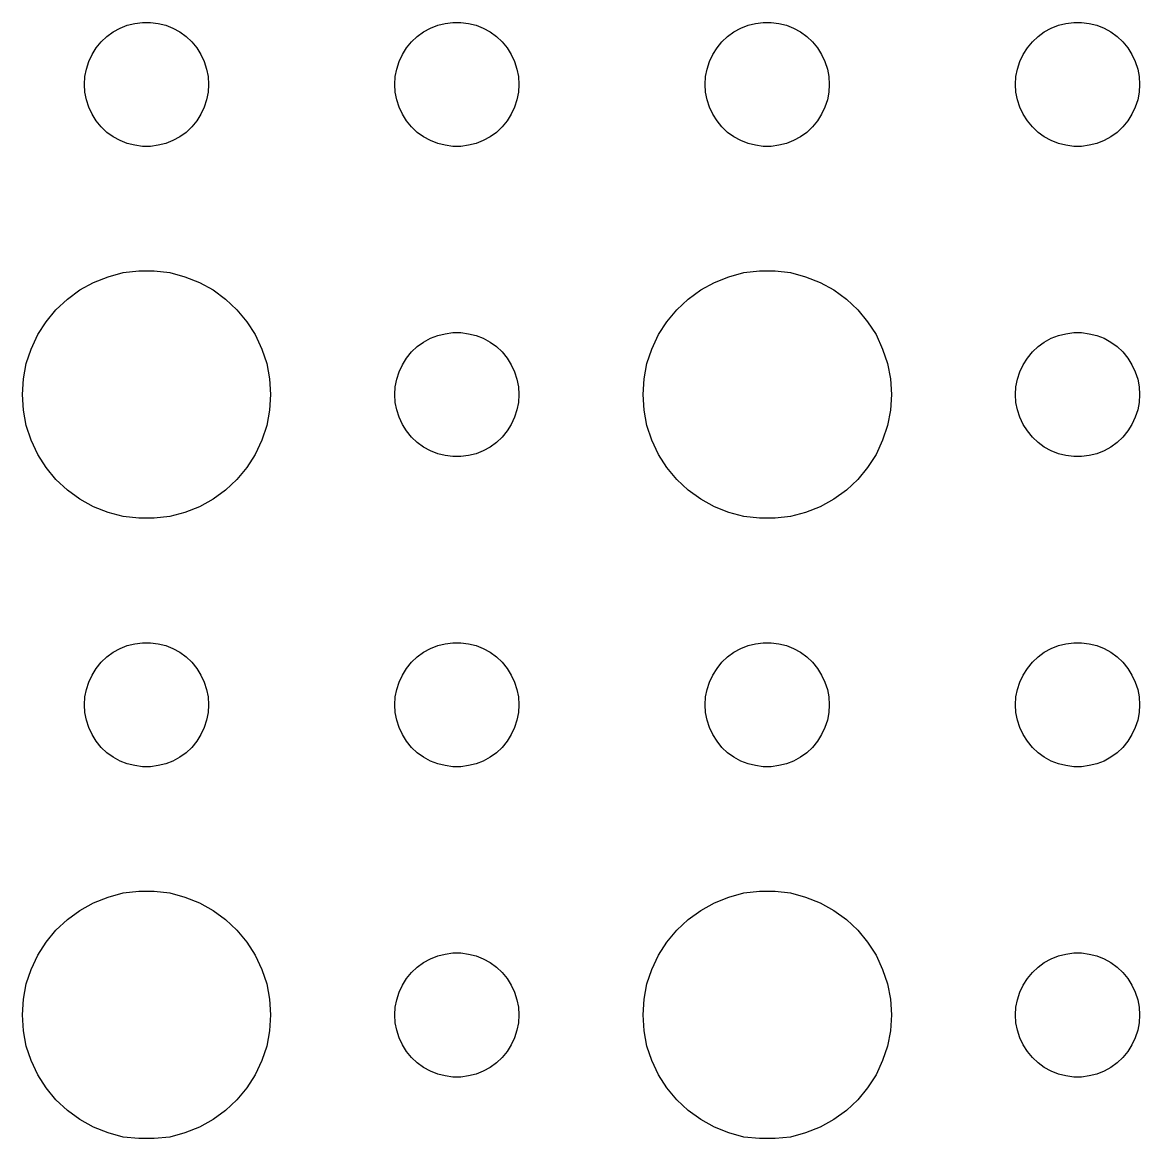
# Model space of a CAD drawing. Header units: metres. Extents: x -134 to 134, y 518 to 1078.
# Drawn here: x -100.5 to -73.5, y 1023.01 to 1050 of the extents above; entities that cross this region are included whole.
import ezdxf

# ---------------------------------------------------------------- set-up
doc = ezdxf.new("R2010")
doc.units = ezdxf.units.M

msp = doc.modelspace()

# ---------------------------------------------------------------- linework, layer by layer
for p, q in [((-98.4561, 1049.66), (-98.3037, 1049.77)), ((-98.3037, 1049.77), (-98.1387, 1049.86)), ((-98.1387, 1049.86), (-97.9635, 1049.93)), ((-97.9635, 1049.93), (-97.7811, 1049.97)), ((-97.7811, 1049.97), (-97.5942, 1050)), ((-97.5942, 1050), (-97.4058, 1050)), ((-97.4058, 1050), (-97.2189, 1049.97)), ((-97.2189, 1049.97), (-97.0365, 1049.93)), ((-97.0365, 1049.93), (-96.8613, 1049.86)), ((-96.8613, 1049.86), (-96.6963, 1049.77)), ((-96.6963, 1049.77), (-96.5439, 1049.66)), ((-90.9561, 1049.66), (-90.8037, 1049.77)), ((-90.8037, 1049.77), (-90.6387, 1049.86)), ((-90.6387, 1049.86), (-90.4635, 1049.93)), ((-90.4635, 1049.93), (-90.2811, 1049.97)), ((-90.2811, 1049.97), (-90.0942, 1050)), ((-90.0942, 1050), (-89.9058, 1050)), ((-89.9058, 1050), (-89.7189, 1049.97)), ((-89.7189, 1049.97), (-89.5365, 1049.93)), ((-89.5365, 1049.93), (-89.3613, 1049.86)), ((-89.3613, 1049.86), (-89.1963, 1049.77)), ((-89.1963, 1049.77), (-89.0439, 1049.66)), ((-83.4561, 1049.66), (-83.3037, 1049.77)), ((-83.3037, 1049.77), (-83.1387, 1049.86)), ((-83.1387, 1049.86), (-82.9635, 1049.93)), ((-82.9635, 1049.93), (-82.7811, 1049.97)), ((-82.7811, 1049.97), (-82.5942, 1050)), ((-82.5942, 1050), (-82.4058, 1050)), ((-82.4058, 1050), (-82.2189, 1049.97)), ((-82.2189, 1049.97), (-82.0365, 1049.93)), ((-82.0365, 1049.93), (-81.8613, 1049.86)), ((-81.8613, 1049.86), (-81.6963, 1049.77)), ((-81.6963, 1049.77), (-81.5439, 1049.66)), ((-75.9561, 1049.66), (-75.8037, 1049.77)), ((-75.8037, 1049.77), (-75.6387, 1049.86)), ((-75.6387, 1049.86), (-75.4635, 1049.93)), ((-75.4635, 1049.93), (-75.2811, 1049.97)), ((-75.2811, 1049.97), (-75.0942, 1050)), ((-75.0942, 1050), (-74.9058, 1050)), ((-74.9058, 1050), (-74.7189, 1049.97)), ((-74.7189, 1049.97), (-74.5365, 1049.93)), ((-74.5365, 1049.93), (-74.3613, 1049.86)), ((-74.3613, 1049.86), (-74.1963, 1049.77)), ((-74.1963, 1049.77), (-74.0439, 1049.66)), ((-98.7135, 1049.38), (-98.5934, 1049.53)), ((-98.5934, 1049.53), (-98.4561, 1049.66)), ((-96.5439, 1049.66), (-96.4065, 1049.53)), ((-96.4065, 1049.53), (-96.2865, 1049.38)), ((-91.2135, 1049.38), (-91.0934, 1049.53)), ((-91.0934, 1049.53), (-90.9561, 1049.66)), ((-89.0439, 1049.66), (-88.9065, 1049.53)), ((-88.9065, 1049.53), (-88.7865, 1049.38)), ((-83.7135, 1049.38), (-83.5934, 1049.53)), ((-83.5934, 1049.53), (-83.4561, 1049.66)), ((-81.5439, 1049.66), (-81.4065, 1049.53)), ((-81.4065, 1049.53), (-81.2865, 1049.38)), ((-76.2135, 1049.38), (-76.0934, 1049.53)), ((-76.0934, 1049.53), (-75.9561, 1049.66)), ((-74.0439, 1049.66), (-73.9065, 1049.53)), ((-73.9065, 1049.53), (-73.7865, 1049.38)), ((-98.8947, 1049.05), (-98.8145, 1049.22)), ((-98.8145, 1049.22), (-98.7135, 1049.38)), ((-96.2865, 1049.38), (-96.1855, 1049.22)), ((-96.1855, 1049.22), (-96.1053, 1049.05)), ((-91.3947, 1049.05), (-91.3145, 1049.22)), ((-91.3145, 1049.22), (-91.2135, 1049.38)), ((-88.7865, 1049.38), (-88.6855, 1049.22)), ((-88.6855, 1049.22), (-88.6053, 1049.05)), ((-83.8947, 1049.05), (-83.8145, 1049.22)), ((-83.8145, 1049.22), (-83.7135, 1049.38)), ((-81.2865, 1049.38), (-81.1855, 1049.22)), ((-81.1855, 1049.22), (-81.1053, 1049.05)), ((-76.3947, 1049.05), (-76.3145, 1049.22)), ((-76.3145, 1049.22), (-76.2135, 1049.38)), ((-73.7865, 1049.38), (-73.6855, 1049.22)), ((-73.6855, 1049.22), (-73.6053, 1049.05)), ((-98.9529, 1048.87), (-98.8947, 1049.05)), ((-96.1053, 1049.05), (-96.0471, 1048.87)), ((-91.4529, 1048.87), (-91.3947, 1049.05)), ((-88.6053, 1049.05), (-88.5471, 1048.87)), ((-83.9529, 1048.87), (-83.8947, 1049.05)), ((-81.1053, 1049.05), (-81.0471, 1048.87)), ((-76.4529, 1048.87), (-76.3947, 1049.05)), ((-73.6053, 1049.05), (-73.5471, 1048.87)), ((-99, 1048.5), (-98.9882, 1048.69)), ((-98.9882, 1048.69), (-98.9529, 1048.87)), ((-96.0471, 1048.87), (-96.0118, 1048.69)), ((-96.0118, 1048.69), (-96, 1048.5)), ((-91.5, 1048.5), (-91.4882, 1048.69)), ((-91.4882, 1048.69), (-91.4529, 1048.87)), ((-88.5471, 1048.87), (-88.5118, 1048.69)), ((-88.5118, 1048.69), (-88.5, 1048.5)), ((-84, 1048.5), (-83.9882, 1048.69)), ((-83.9882, 1048.69), (-83.9529, 1048.87)), ((-81.0471, 1048.87), (-81.0118, 1048.69)), ((-81.0118, 1048.69), (-81, 1048.5)), ((-76.5, 1048.5), (-76.4882, 1048.69)), ((-76.4882, 1048.69), (-76.4529, 1048.87)), ((-73.5471, 1048.87), (-73.5118, 1048.69)), ((-73.5118, 1048.69), (-73.5, 1048.5)), ((-98.9882, 1048.31), (-99, 1048.5)), ((-96, 1048.5), (-96.0118, 1048.31)), ((-91.4882, 1048.31), (-91.5, 1048.5)), ((-88.5, 1048.5), (-88.5118, 1048.31)), ((-83.9882, 1048.31), (-84, 1048.5)), ((-81, 1048.5), (-81.0118, 1048.31)), ((-76.4882, 1048.31), (-76.5, 1048.5)), ((-73.5, 1048.5), (-73.5118, 1048.31)), ((-98.9529, 1048.13), (-98.9882, 1048.31)), ((-96.0118, 1048.31), (-96.0471, 1048.13)), ((-91.4529, 1048.13), (-91.4882, 1048.31)), ((-88.5118, 1048.31), (-88.5471, 1048.13)), ((-83.9529, 1048.13), (-83.9882, 1048.31)), ((-81.0118, 1048.31), (-81.0471, 1048.13)), ((-76.4529, 1048.13), (-76.4882, 1048.31)), ((-73.5118, 1048.31), (-73.5471, 1048.13)), ((-98.8947, 1047.95), (-98.9529, 1048.13)), ((-98.8145, 1047.78), (-98.8947, 1047.95)), ((-96.1053, 1047.95), (-96.1855, 1047.78)), ((-96.0471, 1048.13), (-96.1053, 1047.95)), ((-91.3947, 1047.95), (-91.4529, 1048.13)), ((-91.3145, 1047.78), (-91.3947, 1047.95)), ((-88.6053, 1047.95), (-88.6855, 1047.78)), ((-88.5471, 1048.13), (-88.6053, 1047.95)), ((-83.8947, 1047.95), (-83.9529, 1048.13)), ((-83.8145, 1047.78), (-83.8947, 1047.95)), ((-81.1053, 1047.95), (-81.1855, 1047.78)), ((-81.0471, 1048.13), (-81.1053, 1047.95)), ((-76.3947, 1047.95), (-76.4529, 1048.13)), ((-76.3145, 1047.78), (-76.3947, 1047.95)), ((-73.6053, 1047.95), (-73.6855, 1047.78)), ((-73.5471, 1048.13), (-73.6053, 1047.95)), ((-98.7135, 1047.62), (-98.8145, 1047.78)), ((-98.5934, 1047.47), (-98.7135, 1047.62)), ((-96.2865, 1047.62), (-96.4065, 1047.47)), ((-96.1855, 1047.78), (-96.2865, 1047.62)), ((-91.2135, 1047.62), (-91.3145, 1047.78)), ((-91.0934, 1047.47), (-91.2135, 1047.62)), ((-88.7865, 1047.62), (-88.9065, 1047.47)), ((-88.6855, 1047.78), (-88.7865, 1047.62)), ((-83.7135, 1047.62), (-83.8145, 1047.78)), ((-83.5934, 1047.47), (-83.7135, 1047.62)), ((-81.2865, 1047.62), (-81.4065, 1047.47)), ((-81.1855, 1047.78), (-81.2865, 1047.62)), ((-76.2135, 1047.62), (-76.3145, 1047.78)), ((-76.0934, 1047.47), (-76.2135, 1047.62)), ((-73.7865, 1047.62), (-73.9065, 1047.47)), ((-73.6855, 1047.78), (-73.7865, 1047.62)), ((-98.4561, 1047.34), (-98.5934, 1047.47)), ((-98.3037, 1047.23), (-98.4561, 1047.34)), ((-96.5439, 1047.34), (-96.6963, 1047.23)), ((-96.4065, 1047.47), (-96.5439, 1047.34)), ((-90.9561, 1047.34), (-91.0934, 1047.47)), ((-90.8037, 1047.23), (-90.9561, 1047.34)), ((-89.0439, 1047.34), (-89.1963, 1047.23)), ((-88.9065, 1047.47), (-89.0439, 1047.34)), ((-83.4561, 1047.34), (-83.5934, 1047.47)), ((-83.3037, 1047.23), (-83.4561, 1047.34)), ((-81.5439, 1047.34), (-81.6963, 1047.23)), ((-81.4065, 1047.47), (-81.5439, 1047.34)), ((-75.9561, 1047.34), (-76.0934, 1047.47)), ((-75.8037, 1047.23), (-75.9561, 1047.34)), ((-74.0439, 1047.34), (-74.1963, 1047.23)), ((-73.9065, 1047.47), (-74.0439, 1047.34)), ((-98.1387, 1047.14), (-98.3037, 1047.23)), ((-97.9635, 1047.07), (-98.1387, 1047.14)), ((-97.7811, 1047.03), (-97.9635, 1047.07)), ((-97.0365, 1047.07), (-97.2189, 1047.03)), ((-96.8613, 1047.14), (-97.0365, 1047.07)), ((-96.6963, 1047.23), (-96.8613, 1047.14)), ((-90.6387, 1047.14), (-90.8037, 1047.23)), ((-90.4635, 1047.07), (-90.6387, 1047.14)), ((-90.2811, 1047.03), (-90.4635, 1047.07)), ((-89.5365, 1047.07), (-89.7189, 1047.03)), ((-89.3613, 1047.14), (-89.5365, 1047.07)), ((-89.1963, 1047.23), (-89.3613, 1047.14)), ((-83.1387, 1047.14), (-83.3037, 1047.23)), ((-82.9635, 1047.07), (-83.1387, 1047.14)), ((-82.7811, 1047.03), (-82.9635, 1047.07)), ((-82.0365, 1047.07), (-82.2189, 1047.03)), ((-81.8613, 1047.14), (-82.0365, 1047.07)), ((-81.6963, 1047.23), (-81.8613, 1047.14)), ((-75.6387, 1047.14), (-75.8037, 1047.23)), ((-75.4635, 1047.07), (-75.6387, 1047.14)), ((-75.2811, 1047.03), (-75.4635, 1047.07)), ((-74.5365, 1047.07), (-74.7189, 1047.03)), ((-74.3613, 1047.14), (-74.5365, 1047.07)), ((-74.1963, 1047.23), (-74.3613, 1047.14)), ((-97.5942, 1047), (-97.7811, 1047.03)), ((-97.4058, 1047), (-97.5942, 1047)), ((-97.2189, 1047.03), (-97.4058, 1047)), ((-90.0942, 1047), (-90.2811, 1047.03)), ((-89.9058, 1047), (-90.0942, 1047)), ((-89.7189, 1047.03), (-89.9058, 1047)), ((-82.5942, 1047), (-82.7811, 1047.03)), ((-82.4058, 1047), (-82.5942, 1047)), ((-82.2189, 1047.03), (-82.4058, 1047)), ((-75.0942, 1047), (-75.2811, 1047.03)), ((-74.9058, 1047), (-75.0942, 1047)), ((-74.7189, 1047.03), (-74.9058, 1047)), ((-98.7773, 1043.71), (-98.427, 1043.85)), ((-98.427, 1043.85), (-98.0621, 1043.95)), ((-98.0621, 1043.95), (-97.6884, 1043.99)), ((-97.6884, 1043.99), (-97.3116, 1043.99)), ((-97.3116, 1043.99), (-96.9379, 1043.95)), ((-96.9379, 1043.95), (-96.573, 1043.85)), ((-96.573, 1043.85), (-96.2227, 1043.71)), ((-83.7773, 1043.71), (-83.427, 1043.85)), ((-83.427, 1043.85), (-83.0621, 1043.95)), ((-83.0621, 1043.95), (-82.6884, 1043.99)), ((-82.6884, 1043.99), (-82.3116, 1043.99)), ((-82.3116, 1043.99), (-81.9379, 1043.95)), ((-81.9379, 1043.95), (-81.573, 1043.85)), ((-81.573, 1043.85), (-81.2227, 1043.71)), ((-99.1075, 1043.53), (-98.7773, 1043.71)), ((-96.2227, 1043.71), (-95.8925, 1043.53)), ((-84.1075, 1043.53), (-83.7773, 1043.71)), ((-81.2227, 1043.71), (-80.8925, 1043.53)), ((-99.6869, 1043.05), (-99.4123, 1043.31)), ((-99.4123, 1043.31), (-99.1075, 1043.53)), ((-95.8925, 1043.53), (-95.5877, 1043.31)), ((-95.5877, 1043.31), (-95.3131, 1043.05)), ((-84.6869, 1043.05), (-84.4123, 1043.31)), ((-84.4123, 1043.31), (-84.1075, 1043.53)), ((-80.8925, 1043.53), (-80.5877, 1043.31)), ((-80.5877, 1043.31), (-80.3131, 1043.05)), ((-99.927, 1042.76), (-99.6869, 1043.05)), ((-95.3131, 1043.05), (-95.073, 1042.76)), ((-84.927, 1042.76), (-84.6869, 1043.05)), ((-80.3131, 1043.05), (-80.073, 1042.76)), ((-100.129, 1042.45), (-99.927, 1042.76)), ((-95.073, 1042.76), (-94.8711, 1042.45)), ((-85.1289, 1042.45), (-84.927, 1042.76)), ((-80.073, 1042.76), (-79.8711, 1042.45)), ((-90.4635, 1042.43), (-90.2811, 1042.47)), ((-90.2811, 1042.47), (-90.0942, 1042.5)), ((-90.0942, 1042.5), (-89.9058, 1042.5)), ((-89.9058, 1042.5), (-89.7189, 1042.47)), ((-89.7189, 1042.47), (-89.5365, 1042.43)), ((-75.4635, 1042.43), (-75.2811, 1042.47)), ((-75.2811, 1042.47), (-75.0942, 1042.5)), ((-75.0942, 1042.5), (-74.9058, 1042.5)), ((-74.9058, 1042.5), (-74.7189, 1042.47)), ((-74.7189, 1042.47), (-74.5365, 1042.43)), ((-100.289, 1042.1), (-100.129, 1042.45)), ((-94.8711, 1042.45), (-94.7107, 1042.1)), ((-90.9561, 1042.16), (-90.8037, 1042.27)), ((-90.8037, 1042.27), (-90.6387, 1042.36)), ((-90.6387, 1042.36), (-90.4635, 1042.43)), ((-89.5365, 1042.43), (-89.3613, 1042.36)), ((-89.3613, 1042.36), (-89.1963, 1042.27)), ((-89.1963, 1042.27), (-89.0439, 1042.16)), ((-85.2893, 1042.1), (-85.1289, 1042.45)), ((-79.8711, 1042.45), (-79.7107, 1042.1)), ((-75.9561, 1042.16), (-75.8037, 1042.27)), ((-75.8037, 1042.27), (-75.6387, 1042.36)), ((-75.6387, 1042.36), (-75.4635, 1042.43)), ((-74.5365, 1042.43), (-74.3613, 1042.36)), ((-74.3613, 1042.36), (-74.1963, 1042.27)), ((-74.1963, 1042.27), (-74.0439, 1042.16)), ((-100.406, 1041.75), (-100.289, 1042.1)), ((-94.7107, 1042.1), (-94.5943, 1041.75)), ((-91.2135, 1041.88), (-91.0934, 1042.03)), ((-91.0934, 1042.03), (-90.9561, 1042.16)), ((-89.0439, 1042.16), (-88.9065, 1042.03)), ((-88.9065, 1042.03), (-88.7865, 1041.88)), ((-85.4057, 1041.75), (-85.2893, 1042.1)), ((-79.7107, 1042.1), (-79.5943, 1041.75)), ((-76.2135, 1041.88), (-76.0934, 1042.03)), ((-76.0934, 1042.03), (-75.9561, 1042.16)), ((-74.0439, 1042.16), (-73.9065, 1042.03)), ((-73.9065, 1042.03), (-73.7865, 1041.88)), ((-100.476, 1041.38), (-100.406, 1041.75)), ((-94.5943, 1041.75), (-94.5237, 1041.38)), ((-91.3947, 1041.55), (-91.3145, 1041.72)), ((-91.3145, 1041.72), (-91.2135, 1041.88)), ((-88.7865, 1041.88), (-88.6855, 1041.72)), ((-88.6855, 1041.72), (-88.6053, 1041.55)), ((-85.4763, 1041.38), (-85.4057, 1041.75)), ((-79.5943, 1041.75), (-79.5237, 1041.38)), ((-76.3947, 1041.55), (-76.3145, 1041.72)), ((-76.3145, 1041.72), (-76.2135, 1041.88)), ((-73.7865, 1041.88), (-73.6855, 1041.72)), ((-73.6855, 1041.72), (-73.6053, 1041.55)), ((-91.4529, 1041.37), (-91.3947, 1041.55)), ((-88.6053, 1041.55), (-88.5471, 1041.37)), ((-76.4529, 1041.37), (-76.3947, 1041.55)), ((-73.6053, 1041.55), (-73.5471, 1041.37)), ((-100.5, 1041), (-100.476, 1041.38)), ((-94.5237, 1041.38), (-94.5, 1041)), ((-91.5, 1041), (-91.4882, 1041.19)), ((-91.4882, 1041.19), (-91.4529, 1041.37)), ((-88.5471, 1041.37), (-88.5118, 1041.19)), ((-88.5118, 1041.19), (-88.5, 1041)), ((-85.5, 1041), (-85.4763, 1041.38)), ((-79.5237, 1041.38), (-79.5, 1041)), ((-76.5, 1041), (-76.4882, 1041.19)), ((-76.4882, 1041.19), (-76.4529, 1041.37)), ((-73.5471, 1041.37), (-73.5118, 1041.19)), ((-73.5118, 1041.19), (-73.5, 1041)), ((-100.476, 1040.62), (-100.5, 1041)), ((-94.5, 1041), (-94.5237, 1040.62)), ((-91.4882, 1040.81), (-91.5, 1041)), ((-88.5, 1041), (-88.5118, 1040.81)), ((-85.4763, 1040.62), (-85.5, 1041)), ((-79.5, 1041), (-79.5237, 1040.62)), ((-76.4882, 1040.81), (-76.5, 1041)), ((-73.5, 1041), (-73.5118, 1040.81)), ((-100.406, 1040.25), (-100.476, 1040.62)), ((-94.5237, 1040.62), (-94.5943, 1040.25)), ((-91.4529, 1040.63), (-91.4882, 1040.81)), ((-91.3947, 1040.45), (-91.4529, 1040.63)), ((-88.5471, 1040.63), (-88.6053, 1040.45)), ((-88.5118, 1040.81), (-88.5471, 1040.63)), ((-85.4057, 1040.25), (-85.4763, 1040.62)), ((-79.5237, 1040.62), (-79.5943, 1040.25)), ((-76.4529, 1040.63), (-76.4882, 1040.81)), ((-76.3947, 1040.45), (-76.4529, 1040.63)), ((-73.5471, 1040.63), (-73.6053, 1040.45)), ((-73.5118, 1040.81), (-73.5471, 1040.63)), ((-91.3145, 1040.28), (-91.3947, 1040.45)), ((-88.6053, 1040.45), (-88.6855, 1040.28)), ((-76.3145, 1040.28), (-76.3947, 1040.45)), ((-73.6053, 1040.45), (-73.6855, 1040.28)), ((-100.289, 1039.9), (-100.406, 1040.25)), ((-94.5943, 1040.25), (-94.7107, 1039.9)), ((-91.2135, 1040.12), (-91.3145, 1040.28)), ((-91.0934, 1039.97), (-91.2135, 1040.12)), ((-88.7865, 1040.12), (-88.9065, 1039.97)), ((-88.6855, 1040.28), (-88.7865, 1040.12)), ((-85.2893, 1039.9), (-85.4057, 1040.25)), ((-79.5943, 1040.25), (-79.7107, 1039.9)), ((-76.2135, 1040.12), (-76.3145, 1040.28)), ((-76.0934, 1039.97), (-76.2135, 1040.12)), ((-73.7865, 1040.12), (-73.9065, 1039.97)), ((-73.6855, 1040.28), (-73.7865, 1040.12)), ((-100.129, 1039.55), (-100.289, 1039.9)), ((-94.7107, 1039.9), (-94.8711, 1039.55)), ((-90.9561, 1039.84), (-91.0934, 1039.97)), ((-90.8037, 1039.73), (-90.9561, 1039.84)), ((-89.0439, 1039.84), (-89.1963, 1039.73)), ((-88.9065, 1039.97), (-89.0439, 1039.84)), ((-85.1289, 1039.55), (-85.2893, 1039.9)), ((-79.7107, 1039.9), (-79.8711, 1039.55)), ((-75.9561, 1039.84), (-76.0934, 1039.97)), ((-75.8037, 1039.73), (-75.9561, 1039.84)), ((-74.0439, 1039.84), (-74.1963, 1039.73)), ((-73.9065, 1039.97), (-74.0439, 1039.84)), ((-99.927, 1039.24), (-100.129, 1039.55)), ((-94.8711, 1039.55), (-95.073, 1039.24)), ((-90.6387, 1039.64), (-90.8037, 1039.73)), ((-90.4635, 1039.57), (-90.6387, 1039.64)), ((-90.2811, 1039.53), (-90.4635, 1039.57)), ((-90.0942, 1039.5), (-90.2811, 1039.53)), ((-89.7189, 1039.53), (-89.9058, 1039.5)), ((-89.5365, 1039.57), (-89.7189, 1039.53)), ((-89.3613, 1039.64), (-89.5365, 1039.57)), ((-89.1963, 1039.73), (-89.3613, 1039.64)), ((-84.927, 1039.24), (-85.1289, 1039.55)), ((-79.8711, 1039.55), (-80.073, 1039.24)), ((-75.6387, 1039.64), (-75.8037, 1039.73)), ((-75.4635, 1039.57), (-75.6387, 1039.64)), ((-75.2811, 1039.53), (-75.4635, 1039.57)), ((-75.0942, 1039.5), (-75.2811, 1039.53)), ((-74.7189, 1039.53), (-74.9058, 1039.5)), ((-74.5365, 1039.57), (-74.7189, 1039.53)), ((-74.3613, 1039.64), (-74.5365, 1039.57)), ((-74.1963, 1039.73), (-74.3613, 1039.64)), ((-99.6869, 1038.95), (-99.927, 1039.24)), ((-95.073, 1039.24), (-95.3131, 1038.95)), ((-89.9058, 1039.5), (-90.0942, 1039.5)), ((-84.6869, 1038.95), (-84.927, 1039.24)), ((-80.073, 1039.24), (-80.3131, 1038.95)), ((-74.9058, 1039.5), (-75.0942, 1039.5)), ((-99.4123, 1038.69), (-99.6869, 1038.95)), ((-99.1075, 1038.47), (-99.4123, 1038.69)), ((-95.5877, 1038.69), (-95.8925, 1038.47)), ((-95.3131, 1038.95), (-95.5877, 1038.69)), ((-84.4123, 1038.69), (-84.6869, 1038.95)), ((-84.1075, 1038.47), (-84.4123, 1038.69)), ((-80.5877, 1038.69), (-80.8925, 1038.47)), ((-80.3131, 1038.95), (-80.5877, 1038.69)), ((-98.7773, 1038.29), (-99.1075, 1038.47)), ((-95.8925, 1038.47), (-96.2227, 1038.29)), ((-83.7773, 1038.29), (-84.1075, 1038.47)), ((-80.8925, 1038.47), (-81.2227, 1038.29)), ((-98.427, 1038.15), (-98.7773, 1038.29)), ((-98.0621, 1038.05), (-98.427, 1038.15)), ((-96.573, 1038.15), (-96.9379, 1038.05)), ((-96.2227, 1038.29), (-96.573, 1038.15)), ((-83.427, 1038.15), (-83.7773, 1038.29)), ((-83.0621, 1038.05), (-83.427, 1038.15)), ((-81.573, 1038.15), (-81.9379, 1038.05)), ((-81.2227, 1038.29), (-81.573, 1038.15)), ((-97.6884, 1038.01), (-98.0621, 1038.05)), ((-97.3116, 1038.01), (-97.6884, 1038.01)), ((-96.9379, 1038.05), (-97.3116, 1038.01)), ((-82.6884, 1038.01), (-83.0621, 1038.05)), ((-82.3116, 1038.01), (-82.6884, 1038.01)), ((-81.9379, 1038.05), (-82.3116, 1038.01)), ((-98.1387, 1034.86), (-97.9635, 1034.93)), ((-97.9635, 1034.93), (-97.7811, 1034.97)), ((-97.7811, 1034.97), (-97.5942, 1035)), ((-97.5942, 1035), (-97.4058, 1035)), ((-97.4058, 1035), (-97.2189, 1034.97)), ((-97.2189, 1034.97), (-97.0365, 1034.93)), ((-97.0365, 1034.93), (-96.8613, 1034.86)), ((-90.6387, 1034.86), (-90.4635, 1034.93)), ((-90.4635, 1034.93), (-90.2811, 1034.97)), ((-90.2811, 1034.97), (-90.0942, 1035)), ((-90.0942, 1035), (-89.9058, 1035)), ((-89.9058, 1035), (-89.7189, 1034.97)), ((-89.7189, 1034.97), (-89.5365, 1034.93)), ((-89.5365, 1034.93), (-89.3613, 1034.86)), ((-83.1387, 1034.86), (-82.9635, 1034.93)), ((-82.9635, 1034.93), (-82.7811, 1034.97)), ((-82.7811, 1034.97), (-82.5942, 1035)), ((-82.5942, 1035), (-82.4058, 1035)), ((-82.4058, 1035), (-82.2189, 1034.97)), ((-82.2189, 1034.97), (-82.0365, 1034.93)), ((-82.0365, 1034.93), (-81.8613, 1034.86)), ((-75.6387, 1034.86), (-75.4635, 1034.93)), ((-75.4635, 1034.93), (-75.2811, 1034.97)), ((-75.2811, 1034.97), (-75.0942, 1035)), ((-75.0942, 1035), (-74.9058, 1035)), ((-74.9058, 1035), (-74.7189, 1034.97)), ((-74.7189, 1034.97), (-74.5365, 1034.93)), ((-74.5365, 1034.93), (-74.3613, 1034.86)), ((-98.5934, 1034.53), (-98.4561, 1034.66)), ((-98.4561, 1034.66), (-98.3037, 1034.77)), ((-98.3037, 1034.77), (-98.1387, 1034.86)), ((-96.8613, 1034.86), (-96.6963, 1034.77)), ((-96.6963, 1034.77), (-96.5439, 1034.66)), ((-96.5439, 1034.66), (-96.4065, 1034.53)), ((-91.0934, 1034.53), (-90.9561, 1034.66)), ((-90.9561, 1034.66), (-90.8037, 1034.77)), ((-90.8037, 1034.77), (-90.6387, 1034.86)), ((-89.3613, 1034.86), (-89.1963, 1034.77)), ((-89.1963, 1034.77), (-89.0439, 1034.66)), ((-89.0439, 1034.66), (-88.9065, 1034.53)), ((-83.5934, 1034.53), (-83.4561, 1034.66)), ((-83.4561, 1034.66), (-83.3037, 1034.77)), ((-83.3037, 1034.77), (-83.1387, 1034.86)), ((-81.8613, 1034.86), (-81.6963, 1034.77)), ((-81.6963, 1034.77), (-81.5439, 1034.66)), ((-81.5439, 1034.66), (-81.4065, 1034.53)), ((-76.0934, 1034.53), (-75.9561, 1034.66)), ((-75.9561, 1034.66), (-75.8037, 1034.77)), ((-75.8037, 1034.77), (-75.6387, 1034.86)), ((-74.3613, 1034.86), (-74.1963, 1034.77)), ((-74.1963, 1034.77), (-74.0439, 1034.66)), ((-74.0439, 1034.66), (-73.9065, 1034.53)), ((-98.8145, 1034.22), (-98.7135, 1034.38)), ((-98.7135, 1034.38), (-98.5934, 1034.53)), ((-96.4065, 1034.53), (-96.2865, 1034.38)), ((-96.2865, 1034.38), (-96.1855, 1034.22)), ((-91.3145, 1034.22), (-91.2135, 1034.38)), ((-91.2135, 1034.38), (-91.0934, 1034.53)), ((-88.9065, 1034.53), (-88.7865, 1034.38)), ((-88.7865, 1034.38), (-88.6855, 1034.22)), ((-83.8145, 1034.22), (-83.7135, 1034.38)), ((-83.7135, 1034.38), (-83.5934, 1034.53)), ((-81.4065, 1034.53), (-81.2865, 1034.38)), ((-81.2865, 1034.38), (-81.1855, 1034.22)), ((-76.3145, 1034.22), (-76.2135, 1034.38)), ((-76.2135, 1034.38), (-76.0934, 1034.53)), ((-73.9065, 1034.53), (-73.7865, 1034.38)), ((-73.7865, 1034.38), (-73.6855, 1034.22)), ((-98.8947, 1034.05), (-98.8145, 1034.22)), ((-96.1855, 1034.22), (-96.1053, 1034.05)), ((-91.3947, 1034.05), (-91.3145, 1034.22)), ((-88.6855, 1034.22), (-88.6053, 1034.05)), ((-83.8947, 1034.05), (-83.8145, 1034.22)), ((-81.1855, 1034.22), (-81.1053, 1034.05)), ((-76.3947, 1034.05), (-76.3145, 1034.22)), ((-73.6855, 1034.22), (-73.6053, 1034.05)), ((-98.9882, 1033.69), (-98.9529, 1033.87)), ((-98.9529, 1033.87), (-98.8947, 1034.05)), ((-96.1053, 1034.05), (-96.0471, 1033.87)), ((-96.0471, 1033.87), (-96.0118, 1033.69)), ((-91.4882, 1033.69), (-91.4529, 1033.87)), ((-91.4529, 1033.87), (-91.3947, 1034.05)), ((-88.6053, 1034.05), (-88.5471, 1033.87)), ((-88.5471, 1033.87), (-88.5118, 1033.69)), ((-83.9882, 1033.69), (-83.9529, 1033.87)), ((-83.9529, 1033.87), (-83.8947, 1034.05)), ((-81.1053, 1034.05), (-81.0471, 1033.87)), ((-81.0471, 1033.87), (-81.0118, 1033.69)), ((-76.4882, 1033.69), (-76.4529, 1033.87)), ((-76.4529, 1033.87), (-76.3947, 1034.05)), ((-73.6053, 1034.05), (-73.5471, 1033.87)), ((-73.5471, 1033.87), (-73.5118, 1033.69)), ((-99, 1033.5), (-98.9882, 1033.69)), ((-96.0118, 1033.69), (-96, 1033.5)), ((-91.5, 1033.5), (-91.4882, 1033.69)), ((-88.5118, 1033.69), (-88.5, 1033.5)), ((-84, 1033.5), (-83.9882, 1033.69)), ((-81.0118, 1033.69), (-81, 1033.5)), ((-76.5, 1033.5), (-76.4882, 1033.69)), ((-73.5118, 1033.69), (-73.5, 1033.5)), ((-98.9882, 1033.31), (-99, 1033.5)), ((-98.9529, 1033.13), (-98.9882, 1033.31)), ((-96.0118, 1033.31), (-96.0471, 1033.13)), ((-96, 1033.5), (-96.0118, 1033.31)), ((-91.4882, 1033.31), (-91.5, 1033.5)), ((-91.4529, 1033.13), (-91.4882, 1033.31)), ((-88.5118, 1033.31), (-88.5471, 1033.13)), ((-88.5, 1033.5), (-88.5118, 1033.31)), ((-83.9882, 1033.31), (-84, 1033.5)), ((-83.9529, 1033.13), (-83.9882, 1033.31)), ((-81.0118, 1033.31), (-81.0471, 1033.13)), ((-81, 1033.5), (-81.0118, 1033.31)), ((-76.4882, 1033.31), (-76.5, 1033.5)), ((-76.4529, 1033.13), (-76.4882, 1033.31)), ((-73.5118, 1033.31), (-73.5471, 1033.13)), ((-73.5, 1033.5), (-73.5118, 1033.31)), ((-98.8947, 1032.95), (-98.9529, 1033.13)), ((-96.0471, 1033.13), (-96.1053, 1032.95)), ((-91.3947, 1032.95), (-91.4529, 1033.13)), ((-88.5471, 1033.13), (-88.6053, 1032.95)), ((-83.8947, 1032.95), (-83.9529, 1033.13)), ((-81.0471, 1033.13), (-81.1053, 1032.95)), ((-76.3947, 1032.95), (-76.4529, 1033.13)), ((-73.5471, 1033.13), (-73.6053, 1032.95)), ((-98.8145, 1032.78), (-98.8947, 1032.95)), ((-98.7135, 1032.62), (-98.8145, 1032.78)), ((-96.1855, 1032.78), (-96.2865, 1032.62)), ((-96.1053, 1032.95), (-96.1855, 1032.78)), ((-91.3145, 1032.78), (-91.3947, 1032.95)), ((-91.2135, 1032.62), (-91.3145, 1032.78)), ((-88.6855, 1032.78), (-88.7865, 1032.62)), ((-88.6053, 1032.95), (-88.6855, 1032.78)), ((-83.8145, 1032.78), (-83.8947, 1032.95)), ((-83.7135, 1032.62), (-83.8145, 1032.78)), ((-81.1855, 1032.78), (-81.2865, 1032.62)), ((-81.1053, 1032.95), (-81.1855, 1032.78)), ((-76.3145, 1032.78), (-76.3947, 1032.95)), ((-76.2135, 1032.62), (-76.3145, 1032.78)), ((-73.6855, 1032.78), (-73.7865, 1032.62)), ((-73.6053, 1032.95), (-73.6855, 1032.78)), ((-98.5934, 1032.47), (-98.7135, 1032.62)), ((-96.2865, 1032.62), (-96.4065, 1032.47)), ((-91.0934, 1032.47), (-91.2135, 1032.62)), ((-88.7865, 1032.62), (-88.9065, 1032.47)), ((-83.5934, 1032.47), (-83.7135, 1032.62)), ((-81.2865, 1032.62), (-81.4065, 1032.47)), ((-76.0934, 1032.47), (-76.2135, 1032.62)), ((-73.7865, 1032.62), (-73.9065, 1032.47)), ((-98.4561, 1032.34), (-98.5934, 1032.47)), ((-98.3037, 1032.23), (-98.4561, 1032.34)), ((-98.1387, 1032.14), (-98.3037, 1032.23)), ((-96.6963, 1032.23), (-96.8613, 1032.14)), ((-96.5439, 1032.34), (-96.6963, 1032.23)), ((-96.4065, 1032.47), (-96.5439, 1032.34)), ((-90.9561, 1032.34), (-91.0934, 1032.47)), ((-90.8037, 1032.23), (-90.9561, 1032.34)), ((-90.6387, 1032.14), (-90.8037, 1032.23)), ((-89.1963, 1032.23), (-89.3613, 1032.14)), ((-89.0439, 1032.34), (-89.1963, 1032.23)), ((-88.9065, 1032.47), (-89.0439, 1032.34)), ((-83.4561, 1032.34), (-83.5934, 1032.47)), ((-83.3037, 1032.23), (-83.4561, 1032.34)), ((-83.1387, 1032.14), (-83.3037, 1032.23)), ((-81.6963, 1032.23), (-81.8613, 1032.14)), ((-81.5439, 1032.34), (-81.6963, 1032.23)), ((-81.4065, 1032.47), (-81.5439, 1032.34)), ((-75.9561, 1032.34), (-76.0934, 1032.47)), ((-75.8037, 1032.23), (-75.9561, 1032.34)), ((-75.6387, 1032.14), (-75.8037, 1032.23)), ((-74.1963, 1032.23), (-74.3613, 1032.14)), ((-74.0439, 1032.34), (-74.1963, 1032.23)), ((-73.9065, 1032.47), (-74.0439, 1032.34)), ((-97.9635, 1032.07), (-98.1387, 1032.14)), ((-97.7811, 1032.03), (-97.9635, 1032.07)), ((-97.5942, 1032), (-97.7811, 1032.03)), ((-97.4058, 1032), (-97.5942, 1032)), ((-97.2189, 1032.03), (-97.4058, 1032)), ((-97.0365, 1032.07), (-97.2189, 1032.03)), ((-96.8613, 1032.14), (-97.0365, 1032.07)), ((-90.4635, 1032.07), (-90.6387, 1032.14)), ((-90.2811, 1032.03), (-90.4635, 1032.07)), ((-90.0942, 1032), (-90.2811, 1032.03)), ((-89.9058, 1032), (-90.0942, 1032)), ((-89.7189, 1032.03), (-89.9058, 1032)), ((-89.5365, 1032.07), (-89.7189, 1032.03)), ((-89.3613, 1032.14), (-89.5365, 1032.07)), ((-82.9635, 1032.07), (-83.1387, 1032.14)), ((-82.7811, 1032.03), (-82.9635, 1032.07)), ((-82.5942, 1032), (-82.7811, 1032.03)), ((-82.4058, 1032), (-82.5942, 1032)), ((-82.2189, 1032.03), (-82.4058, 1032)), ((-82.0365, 1032.07), (-82.2189, 1032.03)), ((-81.8613, 1032.14), (-82.0365, 1032.07)), ((-75.4635, 1032.07), (-75.6387, 1032.14)), ((-75.2811, 1032.03), (-75.4635, 1032.07)), ((-75.0942, 1032), (-75.2811, 1032.03)), ((-74.9058, 1032), (-75.0942, 1032)), ((-74.7189, 1032.03), (-74.9058, 1032)), ((-74.5365, 1032.07), (-74.7189, 1032.03)), ((-74.3613, 1032.14), (-74.5365, 1032.07)), ((-98.0621, 1028.95), (-97.6884, 1028.99)), ((-97.6884, 1028.99), (-97.3116, 1028.99)), ((-97.3116, 1028.99), (-96.9379, 1028.95)), ((-83.0621, 1028.95), (-82.6884, 1028.99)), ((-82.6884, 1028.99), (-82.3116, 1028.99)), ((-82.3116, 1028.99), (-81.9379, 1028.95)), ((-99.1075, 1028.53), (-98.7773, 1028.71)), ((-98.7773, 1028.71), (-98.427, 1028.85)), ((-98.427, 1028.85), (-98.0621, 1028.95)), ((-96.9379, 1028.95), (-96.573, 1028.85)), ((-96.573, 1028.85), (-96.2227, 1028.71)), ((-96.2227, 1028.71), (-95.8925, 1028.53)), ((-84.1075, 1028.53), (-83.7773, 1028.71)), ((-83.7773, 1028.71), (-83.427, 1028.85)), ((-83.427, 1028.85), (-83.0621, 1028.95)), ((-81.9379, 1028.95), (-81.573, 1028.85)), ((-81.573, 1028.85), (-81.2227, 1028.71)), ((-81.2227, 1028.71), (-80.8925, 1028.53)), ((-99.4123, 1028.31), (-99.1075, 1028.53)), ((-95.8925, 1028.53), (-95.5877, 1028.31)), ((-84.4123, 1028.31), (-84.1075, 1028.53)), ((-80.8925, 1028.53), (-80.5877, 1028.31)), ((-99.6869, 1028.05), (-99.4123, 1028.31)), ((-95.5877, 1028.31), (-95.3131, 1028.05)), ((-84.6869, 1028.05), (-84.4123, 1028.31)), ((-80.5877, 1028.31), (-80.3131, 1028.05)), ((-99.927, 1027.76), (-99.6869, 1028.05)), ((-95.3131, 1028.05), (-95.073, 1027.76)), ((-84.927, 1027.76), (-84.6869, 1028.05)), ((-80.3131, 1028.05), (-80.073, 1027.76)), ((-100.129, 1027.45), (-99.927, 1027.76)), ((-95.073, 1027.76), (-94.8711, 1027.45)), ((-85.1289, 1027.45), (-84.927, 1027.76)), ((-80.073, 1027.76), (-79.8711, 1027.45)), ((-100.289, 1027.1), (-100.129, 1027.45)), ((-94.8711, 1027.45), (-94.7107, 1027.1)), ((-90.8037, 1027.27), (-90.6387, 1027.36)), ((-90.6387, 1027.36), (-90.4635, 1027.43)), ((-90.4635, 1027.43), (-90.2811, 1027.47)), ((-90.2811, 1027.47), (-90.0942, 1027.5)), ((-90.0942, 1027.5), (-89.9058, 1027.5)), ((-89.9058, 1027.5), (-89.7189, 1027.47)), ((-89.7189, 1027.47), (-89.5365, 1027.43)), ((-89.5365, 1027.43), (-89.3613, 1027.36)), ((-89.3613, 1027.36), (-89.1963, 1027.27)), ((-85.2893, 1027.1), (-85.1289, 1027.45)), ((-79.8711, 1027.45), (-79.7107, 1027.1)), ((-75.8037, 1027.27), (-75.6387, 1027.36)), ((-75.6387, 1027.36), (-75.4635, 1027.43)), ((-75.4635, 1027.43), (-75.2811, 1027.47)), ((-75.2811, 1027.47), (-75.0942, 1027.5)), ((-75.0942, 1027.5), (-74.9058, 1027.5)), ((-74.9058, 1027.5), (-74.7189, 1027.47)), ((-74.7189, 1027.47), (-74.5365, 1027.43)), ((-74.5365, 1027.43), (-74.3613, 1027.36)), ((-74.3613, 1027.36), (-74.1963, 1027.27)), ((-100.406, 1026.75), (-100.289, 1027.1)), ((-94.7107, 1027.1), (-94.5943, 1026.75)), ((-91.0934, 1027.03), (-90.9561, 1027.16)), ((-90.9561, 1027.16), (-90.8037, 1027.27)), ((-89.1963, 1027.27), (-89.0439, 1027.16)), ((-89.0439, 1027.16), (-88.9065, 1027.03)), ((-85.4057, 1026.75), (-85.2893, 1027.1)), ((-79.7107, 1027.1), (-79.5943, 1026.75)), ((-76.0934, 1027.03), (-75.9561, 1027.16)), ((-75.9561, 1027.16), (-75.8037, 1027.27)), ((-74.1963, 1027.27), (-74.0439, 1027.16)), ((-74.0439, 1027.16), (-73.9065, 1027.03)), ((-91.3145, 1026.72), (-91.2135, 1026.88)), ((-91.2135, 1026.88), (-91.0934, 1027.03)), ((-88.9065, 1027.03), (-88.7865, 1026.88)), ((-88.7865, 1026.88), (-88.6855, 1026.72)), ((-76.3145, 1026.72), (-76.2135, 1026.88)), ((-76.2135, 1026.88), (-76.0934, 1027.03)), ((-73.9065, 1027.03), (-73.7865, 1026.88)), ((-73.7865, 1026.88), (-73.6855, 1026.72)), ((-100.476, 1026.38), (-100.406, 1026.75)), ((-94.5943, 1026.75), (-94.5237, 1026.38)), ((-91.4529, 1026.37), (-91.3947, 1026.55)), ((-91.3947, 1026.55), (-91.3145, 1026.72)), ((-88.6855, 1026.72), (-88.6053, 1026.55)), ((-88.6053, 1026.55), (-88.5471, 1026.37)), ((-85.4763, 1026.38), (-85.4057, 1026.75)), ((-79.5943, 1026.75), (-79.5237, 1026.38)), ((-76.4529, 1026.37), (-76.3947, 1026.55)), ((-76.3947, 1026.55), (-76.3145, 1026.72)), ((-73.6855, 1026.72), (-73.6053, 1026.55)), ((-73.6053, 1026.55), (-73.5471, 1026.37)), ((-100.5, 1026), (-100.476, 1026.38)), ((-94.5237, 1026.38), (-94.5, 1026)), ((-91.4882, 1026.19), (-91.4529, 1026.37)), ((-88.5471, 1026.37), (-88.5118, 1026.19)), ((-85.5, 1026), (-85.4763, 1026.38)), ((-79.5237, 1026.38), (-79.5, 1026)), ((-76.4882, 1026.19), (-76.4529, 1026.37)), ((-73.5471, 1026.37), (-73.5118, 1026.19)), ((-91.5, 1026), (-91.4882, 1026.19)), ((-88.5118, 1026.19), (-88.5, 1026)), ((-76.5, 1026), (-76.4882, 1026.19)), ((-73.5118, 1026.19), (-73.5, 1026)), ((-100.476, 1025.62), (-100.5, 1026)), ((-94.5, 1026), (-94.5237, 1025.62)), ((-91.4882, 1025.81), (-91.5, 1026)), ((-91.4529, 1025.63), (-91.4882, 1025.81)), ((-88.5118, 1025.81), (-88.5471, 1025.63)), ((-88.5, 1026), (-88.5118, 1025.81)), ((-85.4763, 1025.62), (-85.5, 1026)), ((-79.5, 1026), (-79.5237, 1025.62)), ((-76.4882, 1025.81), (-76.5, 1026)), ((-76.4529, 1025.63), (-76.4882, 1025.81)), ((-73.5118, 1025.81), (-73.5471, 1025.63)), ((-73.5, 1026), (-73.5118, 1025.81)), ((-100.406, 1025.25), (-100.476, 1025.62)), ((-94.5237, 1025.62), (-94.5943, 1025.25)), ((-91.3947, 1025.45), (-91.4529, 1025.63)), ((-88.5471, 1025.63), (-88.6053, 1025.45)), ((-85.4057, 1025.25), (-85.4763, 1025.62)), ((-79.5237, 1025.62), (-79.5943, 1025.25)), ((-76.3947, 1025.45), (-76.4529, 1025.63)), ((-73.5471, 1025.63), (-73.6053, 1025.45)), ((-100.289, 1024.9), (-100.406, 1025.25)), ((-94.5943, 1025.25), (-94.7107, 1024.9)), ((-91.3145, 1025.28), (-91.3947, 1025.45)), ((-91.2135, 1025.12), (-91.3145, 1025.28)), ((-88.6855, 1025.28), (-88.7865, 1025.12)), ((-88.6053, 1025.45), (-88.6855, 1025.28)), ((-85.2893, 1024.9), (-85.4057, 1025.25)), ((-79.5943, 1025.25), (-79.7107, 1024.9)), ((-76.3145, 1025.28), (-76.3947, 1025.45)), ((-76.2135, 1025.12), (-76.3145, 1025.28)), ((-73.6855, 1025.28), (-73.7865, 1025.12)), ((-73.6053, 1025.45), (-73.6855, 1025.28)), ((-91.0934, 1024.97), (-91.2135, 1025.12)), ((-90.9561, 1024.84), (-91.0934, 1024.97)), ((-88.9065, 1024.97), (-89.0439, 1024.84)), ((-88.7865, 1025.12), (-88.9065, 1024.97)), ((-76.0934, 1024.97), (-76.2135, 1025.12)), ((-75.9561, 1024.84), (-76.0934, 1024.97)), ((-73.9065, 1024.97), (-74.0439, 1024.84)), ((-73.7865, 1025.12), (-73.9065, 1024.97)), ((-100.129, 1024.55), (-100.289, 1024.9)), ((-94.7107, 1024.9), (-94.8711, 1024.55)), ((-90.8037, 1024.73), (-90.9561, 1024.84)), ((-90.6387, 1024.64), (-90.8037, 1024.73)), ((-89.1963, 1024.73), (-89.3613, 1024.64)), ((-89.0439, 1024.84), (-89.1963, 1024.73)), ((-85.1289, 1024.55), (-85.2893, 1024.9)), ((-79.7107, 1024.9), (-79.8711, 1024.55)), ((-75.8037, 1024.73), (-75.9561, 1024.84)), ((-75.6387, 1024.64), (-75.8037, 1024.73)), ((-74.1963, 1024.73), (-74.3613, 1024.64)), ((-74.0439, 1024.84), (-74.1963, 1024.73)), ((-99.927, 1024.24), (-100.129, 1024.55)), ((-94.8711, 1024.55), (-95.073, 1024.24)), ((-90.4635, 1024.57), (-90.6387, 1024.64)), ((-90.2811, 1024.53), (-90.4635, 1024.57)), ((-90.0942, 1024.5), (-90.2811, 1024.53)), ((-89.9058, 1024.5), (-90.0942, 1024.5)), ((-89.7189, 1024.53), (-89.9058, 1024.5)), ((-89.5365, 1024.57), (-89.7189, 1024.53)), ((-89.3613, 1024.64), (-89.5365, 1024.57)), ((-84.927, 1024.24), (-85.1289, 1024.55)), ((-79.8711, 1024.55), (-80.073, 1024.24)), ((-75.4635, 1024.57), (-75.6387, 1024.64)), ((-75.2811, 1024.53), (-75.4635, 1024.57)), ((-75.0942, 1024.5), (-75.2811, 1024.53)), ((-74.9058, 1024.5), (-75.0942, 1024.5)), ((-74.7189, 1024.53), (-74.9058, 1024.5)), ((-74.5365, 1024.57), (-74.7189, 1024.53)), ((-74.3613, 1024.64), (-74.5365, 1024.57)), ((-99.6869, 1023.95), (-99.927, 1024.24)), ((-95.073, 1024.24), (-95.3131, 1023.95)), ((-84.6869, 1023.95), (-84.927, 1024.24)), ((-80.073, 1024.24), (-80.3131, 1023.95)), ((-99.4123, 1023.69), (-99.6869, 1023.95)), ((-95.3131, 1023.95), (-95.5877, 1023.69)), ((-84.4123, 1023.69), (-84.6869, 1023.95)), ((-80.3131, 1023.95), (-80.5877, 1023.69)), ((-99.1075, 1023.47), (-99.4123, 1023.69)), ((-95.5877, 1023.69), (-95.8925, 1023.47)), ((-84.1075, 1023.47), (-84.4123, 1023.69)), ((-80.5877, 1023.69), (-80.8925, 1023.47)), ((-98.7773, 1023.29), (-99.1075, 1023.47)), ((-95.8925, 1023.47), (-96.2227, 1023.29)), ((-83.7773, 1023.29), (-84.1075, 1023.47)), ((-80.8925, 1023.47), (-81.2227, 1023.29)), ((-98.427, 1023.15), (-98.7773, 1023.29)), ((-98.0621, 1023.05), (-98.427, 1023.15)), ((-97.6884, 1023.01), (-98.0621, 1023.05)), ((-96.9379, 1023.05), (-97.3116, 1023.01)), ((-96.573, 1023.15), (-96.9379, 1023.05)), ((-96.2227, 1023.29), (-96.573, 1023.15)), ((-83.427, 1023.15), (-83.7773, 1023.29)), ((-83.0621, 1023.05), (-83.427, 1023.15)), ((-82.6884, 1023.01), (-83.0621, 1023.05)), ((-81.9379, 1023.05), (-82.3116, 1023.01)), ((-81.573, 1023.15), (-81.9379, 1023.05)), ((-81.2227, 1023.29), (-81.573, 1023.15)), ((-97.3116, 1023.01), (-97.6884, 1023.01)), ((-82.3116, 1023.01), (-82.6884, 1023.01))]:
    msp.add_line(p, q)

doc.saveas('drawing.dxf')
